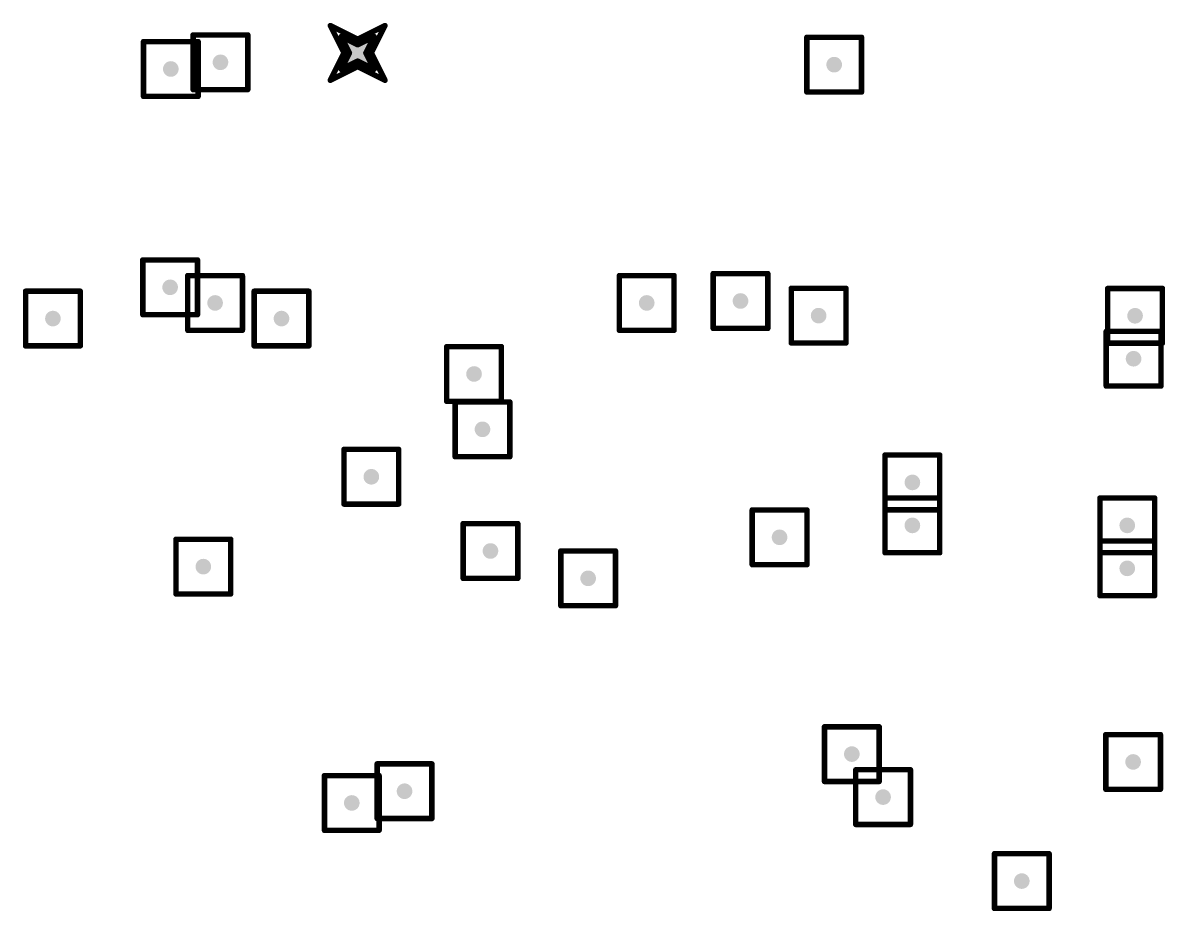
# Model space of a CAD drawing. Header units: inches. Extents: x 0 to 17, y 0 to 4.
# Drawn here: x 1.627 to 2.202, y 0.024 to 0.472 of the extents above; entities that cross this region are included whole.
import ezdxf

# ---------------------------------------------------------------- set-up
doc = ezdxf.new("R2010")
doc.units = ezdxf.units.IN
doc.header["$MEASUREMENT"] = 0
doc.layers.add('Drill Drawing', color=1, linetype='Continuous')
doc.layers.add('Via Holes', color=16, linetype='Continuous')

msp = doc.modelspace()

# ---------------------------------------------------------------- hatches: boundary and pattern name
at = {"layer": 'Via Holes'}
h = msp.add_hatch(color=7, dxfattribs=at)
edge = h.paths.add_edge_path()
edge.add_arc((1.79528, 0.45669), 0.00787, 0, 360)
h = msp.add_hatch(color=7, dxfattribs=at)
edge = h.paths.add_edge_path()
edge.add_arc((1.72615, 0.45197), 0.00394, 0, 360)
h = msp.add_hatch(color=7, dxfattribs=at)
edge = h.paths.add_edge_path()
edge.add_arc((2.0354, 0.45078), 0.00394, 0, 360)
h = msp.add_hatch(color=7, dxfattribs=at)
edge = h.paths.add_edge_path()
edge.add_arc((1.70114, 0.4486), 0.00394, 0, 360)
h = msp.add_hatch(color=7, dxfattribs=at)
edge = h.paths.add_edge_path()
edge.add_arc((1.70079, 0.33858), 0.00394, 0, 360)
h = msp.add_hatch(color=7, dxfattribs=at)
edge = h.paths.add_edge_path()
edge.add_arc((1.72345, 0.33071), 0.00394, 0, 360)
h = msp.add_hatch(color=7, dxfattribs=at)
edge = h.paths.add_edge_path()
edge.add_arc((1.94094, 0.33071), 0.00394, 0, 360)
h = msp.add_hatch(color=7, dxfattribs=at)
edge = h.paths.add_edge_path()
edge.add_arc((1.98819, 0.33169), 0.00394, 0, 360)
h = msp.add_hatch(color=7, dxfattribs=at)
edge = h.paths.add_edge_path()
edge.add_arc((2.02756, 0.3243), 0.00394, 0, 360)
h = msp.add_hatch(color=7, dxfattribs=at)
edge = h.paths.add_edge_path()
edge.add_arc((2.18701, 0.32423), 0.00394, 0, 360)
h = msp.add_hatch(color=7, dxfattribs=at)
edge = h.paths.add_edge_path()
edge.add_arc((1.64173, 0.32283), 0.00394, 0, 360)
h = msp.add_hatch(color=7, dxfattribs=at)
edge = h.paths.add_edge_path()
edge.add_arc((1.75691, 0.32283), 0.00394, 0, 360)
h = msp.add_hatch(color=7, dxfattribs=at)
edge = h.paths.add_edge_path()
edge.add_arc((2.18625, 0.30259), 0.00394, 0, 360)
h = msp.add_hatch(color=7, dxfattribs=at)
edge = h.paths.add_edge_path()
edge.add_arc((1.85393, 0.29491), 0.00394, 0, 360)
h = msp.add_hatch(color=7, dxfattribs=at)
edge = h.paths.add_edge_path()
edge.add_arc((1.85817, 0.26701), 0.00394, 0, 360)
h = msp.add_hatch(color=7, dxfattribs=at)
edge = h.paths.add_edge_path()
edge.add_arc((1.80217, 0.24311), 0.00394, 0, 360)
h = msp.add_hatch(color=7, dxfattribs=at)
edge = h.paths.add_edge_path()
edge.add_arc((2.0748, 0.24026), 0.00394, 0, 360)
h = msp.add_hatch(color=7, dxfattribs=at)
edge = h.paths.add_edge_path()
edge.add_arc((2.0748, 0.2186), 0.00394, 0, 360)
h = msp.add_hatch(color=7, dxfattribs=at)
edge = h.paths.add_edge_path()
edge.add_arc((2.18307, 0.2186), 0.00394, 0, 360)
h = msp.add_hatch(color=7, dxfattribs=at)
edge = h.paths.add_edge_path()
edge.add_arc((2.00787, 0.2126), 0.00394, 0, 360)
h = msp.add_hatch(color=7, dxfattribs=at)
edge = h.paths.add_edge_path()
edge.add_arc((1.8622, 0.20571), 0.00394, 0, 360)
h = msp.add_hatch(color=7, dxfattribs=at)
edge = h.paths.add_edge_path()
edge.add_arc((1.71752, 0.19783), 0.00394, 0, 360)
h = msp.add_hatch(color=7, dxfattribs=at)
edge = h.paths.add_edge_path()
edge.add_arc((1.91142, 0.19193), 0.00394, 0, 360)
h = msp.add_hatch(color=7, dxfattribs=at)
edge = h.paths.add_edge_path()
edge.add_arc((2.18307, 0.19695), 0.00394, 0, 360)
h = msp.add_hatch(color=7, dxfattribs=at)
edge = h.paths.add_edge_path()
edge.add_arc((2.04429, 0.10335), 0.00394, 0, 360)
h = msp.add_hatch(color=7, dxfattribs=at)
edge = h.paths.add_edge_path()
edge.add_arc((2.18602, 0.09941), 0.00394, 0, 360)
h = msp.add_hatch(color=7, dxfattribs=at)
edge = h.paths.add_edge_path()
edge.add_arc((1.8189, 0.08465), 0.00394, 0, 360)
h = msp.add_hatch(color=7, dxfattribs=at)
edge = h.paths.add_edge_path()
edge.add_arc((1.79232, 0.07874), 0.00394, 0, 360)
h = msp.add_hatch(color=7, dxfattribs=at)
edge = h.paths.add_edge_path()
edge.add_arc((2.06004, 0.08169), 0.00394, 0, 360)
h = msp.add_hatch(color=7, dxfattribs=at)
edge = h.paths.add_edge_path()
edge.add_arc((2.12992, 0.03937), 0.00394, 0, 360)

# ---------------------------------------------------------------- linework, layer by layer
at = {"layer": 'Drill Drawing'}
for points in [[(1.71237, 0.46575, 0.00276, 0.00276, 0), (1.73993, 0.46575, 0.00276, 0.00276, 0)], [(1.71237, 0.4382, 0.00276, 0.00276, 0), (1.71237, 0.46575, 0.00276, 0.00276, 0)], [(1.73993, 0.4382, 0.00276, 0.00276, 0), (1.73993, 0.46575, 0.00276, 0.00276, 0)], [(1.7815, 0.47047, 0.00276, 0.00276, 0), (1.79528, 0.46358, 0.00276, 0.00276, 0)], [(1.7815, 0.47047, 0.00276, 0.00276, 0), (1.78839, 0.45669, 0.00276, 0.00276, 0)], [(1.78701, 0.46496, 0.00276, 0.00276, 0), (1.79528, 0.46083, 0.00276, 0.00276, 0)], [(1.78701, 0.46496, 0.00276, 0.00276, 0), (1.79114, 0.45669, 0.00276, 0.00276, 0)], [(1.79528, 0.46358, 0.00276, 0.00276, 0), (1.80906, 0.47047, 0.00276, 0.00276, 0)], [(1.79528, 0.46083, 0.00276, 0.00276, 0), (1.80354, 0.46496, 0.00276, 0.00276, 0)], [(1.79941, 0.45669, 0.00276, 0.00276, 0), (1.80354, 0.46496, 0.00276, 0.00276, 0)], [(1.80217, 0.45669, 0.00276, 0.00276, 0), (1.80906, 0.47047, 0.00276, 0.00276, 0)], [(1.68736, 0.46238, 0.00276, 0.00276, 0), (1.71492, 0.46238, 0.00276, 0.00276, 0)], [(1.68736, 0.43482, 0.00276, 0.00276, 0), (1.68736, 0.46238, 0.00276, 0.00276, 0)], [(1.71492, 0.43482, 0.00276, 0.00276, 0), (1.71492, 0.46238, 0.00276, 0.00276, 0)], [(2.02162, 0.46456, 0.00276, 0.00276, 0), (2.04918, 0.46456, 0.00276, 0.00276, 0)], [(2.02162, 0.437, 0.00276, 0.00276, 0), (2.02162, 0.46456, 0.00276, 0.00276, 0)], [(2.04918, 0.437, 0.00276, 0.00276, 0), (2.04918, 0.46456, 0.00276, 0.00276, 0)], [(1.7815, 0.44291, 0.00276, 0.00276, 0), (1.78839, 0.45669, 0.00276, 0.00276, 0)], [(1.78701, 0.44843, 0.00276, 0.00276, 0), (1.79114, 0.45669, 0.00276, 0.00276, 0)], [(1.79941, 0.45669, 0.00276, 0.00276, 0), (1.80354, 0.44843, 0.00276, 0.00276, 0)], [(1.80217, 0.45669, 0.00276, 0.00276, 0), (1.80906, 0.44291, 0.00276, 0.00276, 0)], [(1.7815, 0.44291, 0.00276, 0.00276, 0), (1.79528, 0.4498, 0.00276, 0.00276, 0)], [(1.78701, 0.44843, 0.00276, 0.00276, 0), (1.79528, 0.45256, 0.00276, 0.00276, 0)], [(1.79528, 0.45256, 0.00276, 0.00276, 0), (1.80354, 0.44843, 0.00276, 0.00276, 0)], [(1.79528, 0.4498, 0.00276, 0.00276, 0), (1.80906, 0.44291, 0.00276, 0.00276, 0)], [(1.71237, 0.4382, 0.00276, 0.00276, 0), (1.73993, 0.4382, 0.00276, 0.00276, 0)], [(2.02162, 0.437, 0.00276, 0.00276, 0), (2.04918, 0.437, 0.00276, 0.00276, 0)], [(1.68736, 0.43482, 0.00276, 0.00276, 0), (1.71492, 0.43482, 0.00276, 0.00276, 0)], [(1.68701, 0.35236, 0.00276, 0.00276, 0), (1.71457, 0.35236, 0.00276, 0.00276, 0)], [(1.68701, 0.3248, 0.00276, 0.00276, 0), (1.68701, 0.35236, 0.00276, 0.00276, 0)], [(1.71457, 0.3248, 0.00276, 0.00276, 0), (1.71457, 0.35236, 0.00276, 0.00276, 0)], [(1.70967, 0.34449, 0.00276, 0.00276, 0), (1.73723, 0.34449, 0.00276, 0.00276, 0)], [(1.70967, 0.31693, 0.00276, 0.00276, 0), (1.70967, 0.34449, 0.00276, 0.00276, 0)], [(1.73723, 0.31693, 0.00276, 0.00276, 0), (1.73723, 0.34449, 0.00276, 0.00276, 0)], [(1.92717, 0.34449, 0.00276, 0.00276, 0), (1.95472, 0.34449, 0.00276, 0.00276, 0)], [(1.92717, 0.31693, 0.00276, 0.00276, 0), (1.92717, 0.34449, 0.00276, 0.00276, 0)], [(1.95472, 0.31693, 0.00276, 0.00276, 0), (1.95472, 0.34449, 0.00276, 0.00276, 0)], [(1.97441, 0.34547, 0.00276, 0.00276, 0), (2.00197, 0.34547, 0.00276, 0.00276, 0)], [(1.97441, 0.31791, 0.00276, 0.00276, 0), (1.97441, 0.34547, 0.00276, 0.00276, 0)], [(2.00197, 0.31791, 0.00276, 0.00276, 0), (2.00197, 0.34547, 0.00276, 0.00276, 0)], [(1.62795, 0.33661, 0.00276, 0.00276, 0), (1.65551, 0.33661, 0.00276, 0.00276, 0)], [(1.62795, 0.30906, 0.00276, 0.00276, 0), (1.62795, 0.33661, 0.00276, 0.00276, 0)], [(1.65551, 0.30906, 0.00276, 0.00276, 0), (1.65551, 0.33661, 0.00276, 0.00276, 0)], [(1.74313, 0.33661, 0.00276, 0.00276, 0), (1.77069, 0.33661, 0.00276, 0.00276, 0)], [(1.74313, 0.30906, 0.00276, 0.00276, 0), (1.74313, 0.33661, 0.00276, 0.00276, 0)], [(1.77069, 0.30906, 0.00276, 0.00276, 0), (1.77069, 0.33661, 0.00276, 0.00276, 0)], [(2.01378, 0.33808, 0.00276, 0.00276, 0), (2.04134, 0.33808, 0.00276, 0.00276, 0)], [(2.01378, 0.31052, 0.00276, 0.00276, 0), (2.01378, 0.33808, 0.00276, 0.00276, 0)], [(2.04134, 0.31052, 0.00276, 0.00276, 0), (2.04134, 0.33808, 0.00276, 0.00276, 0)], [(2.17323, 0.33801, 0.00276, 0.00276, 0), (2.20079, 0.33801, 0.00276, 0.00276, 0)], [(2.17323, 0.31045, 0.00276, 0.00276, 0), (2.17323, 0.33801, 0.00276, 0.00276, 0)], [(2.20079, 0.31045, 0.00276, 0.00276, 0), (2.20079, 0.33801, 0.00276, 0.00276, 0)], [(1.68701, 0.3248, 0.00276, 0.00276, 0), (1.71457, 0.3248, 0.00276, 0.00276, 0)], [(1.70967, 0.31693, 0.00276, 0.00276, 0), (1.73723, 0.31693, 0.00276, 0.00276, 0)], [(1.92717, 0.31693, 0.00276, 0.00276, 0), (1.95472, 0.31693, 0.00276, 0.00276, 0)], [(1.97441, 0.31791, 0.00276, 0.00276, 0), (2.00197, 0.31791, 0.00276, 0.00276, 0)], [(2.17247, 0.31637, 0.00276, 0.00276, 0), (2.20003, 0.31637, 0.00276, 0.00276, 0)], [(2.17247, 0.28881, 0.00276, 0.00276, 0), (2.17247, 0.31637, 0.00276, 0.00276, 0)], [(2.20003, 0.28881, 0.00276, 0.00276, 0), (2.20003, 0.31637, 0.00276, 0.00276, 0)], [(2.01378, 0.31052, 0.00276, 0.00276, 0), (2.04134, 0.31052, 0.00276, 0.00276, 0)], [(2.17323, 0.31045, 0.00276, 0.00276, 0), (2.20079, 0.31045, 0.00276, 0.00276, 0)], [(1.62795, 0.30906, 0.00276, 0.00276, 0), (1.65551, 0.30906, 0.00276, 0.00276, 0)], [(1.74313, 0.30906, 0.00276, 0.00276, 0), (1.77069, 0.30906, 0.00276, 0.00276, 0)], [(1.84015, 0.30869, 0.00276, 0.00276, 0), (1.86771, 0.30869, 0.00276, 0.00276, 0)], [(1.84015, 0.28113, 0.00276, 0.00276, 0), (1.84015, 0.30869, 0.00276, 0.00276, 0)], [(1.86771, 0.28113, 0.00276, 0.00276, 0), (1.86771, 0.30869, 0.00276, 0.00276, 0)], [(2.17247, 0.28881, 0.00276, 0.00276, 0), (2.20003, 0.28881, 0.00276, 0.00276, 0)], [(1.84015, 0.28113, 0.00276, 0.00276, 0), (1.86771, 0.28113, 0.00276, 0.00276, 0)], [(1.84439, 0.28079, 0.00276, 0.00276, 0), (1.87195, 0.28079, 0.00276, 0.00276, 0)], [(1.84439, 0.25323, 0.00276, 0.00276, 0), (1.84439, 0.28079, 0.00276, 0.00276, 0)], [(1.87195, 0.25323, 0.00276, 0.00276, 0), (1.87195, 0.28079, 0.00276, 0.00276, 0)], [(1.78839, 0.25689, 0.00276, 0.00276, 0), (1.81594, 0.25689, 0.00276, 0.00276, 0)], [(1.78839, 0.22933, 0.00276, 0.00276, 0), (1.78839, 0.25689, 0.00276, 0.00276, 0)], [(1.81594, 0.22933, 0.00276, 0.00276, 0), (1.81594, 0.25689, 0.00276, 0.00276, 0)], [(1.84439, 0.25323, 0.00276, 0.00276, 0), (1.87195, 0.25323, 0.00276, 0.00276, 0)], [(2.06102, 0.25404, 0.00276, 0.00276, 0), (2.08858, 0.25404, 0.00276, 0.00276, 0)], [(2.06102, 0.22648, 0.00276, 0.00276, 0), (2.06102, 0.25404, 0.00276, 0.00276, 0)], [(2.08858, 0.22648, 0.00276, 0.00276, 0), (2.08858, 0.25404, 0.00276, 0.00276, 0)], [(1.78839, 0.22933, 0.00276, 0.00276, 0), (1.81594, 0.22933, 0.00276, 0.00276, 0)], [(2.06102, 0.23238, 0.00276, 0.00276, 0), (2.08858, 0.23238, 0.00276, 0.00276, 0)], [(2.06102, 0.20482, 0.00276, 0.00276, 0), (2.06102, 0.23238, 0.00276, 0.00276, 0)], [(2.08858, 0.20482, 0.00276, 0.00276, 0), (2.08858, 0.23238, 0.00276, 0.00276, 0)], [(2.16929, 0.23238, 0.00276, 0.00276, 0), (2.19685, 0.23238, 0.00276, 0.00276, 0)], [(2.16929, 0.20482, 0.00276, 0.00276, 0), (2.16929, 0.23238, 0.00276, 0.00276, 0)], [(2.19685, 0.20482, 0.00276, 0.00276, 0), (2.19685, 0.23238, 0.00276, 0.00276, 0)], [(1.99409, 0.22638, 0.00276, 0.00276, 0), (2.02165, 0.22638, 0.00276, 0.00276, 0)], [(1.99409, 0.19882, 0.00276, 0.00276, 0), (1.99409, 0.22638, 0.00276, 0.00276, 0)], [(2.02165, 0.19882, 0.00276, 0.00276, 0), (2.02165, 0.22638, 0.00276, 0.00276, 0)], [(2.06102, 0.22648, 0.00276, 0.00276, 0), (2.08858, 0.22648, 0.00276, 0.00276, 0)], [(1.84843, 0.21949, 0.00276, 0.00276, 0), (1.87598, 0.21949, 0.00276, 0.00276, 0)], [(1.84843, 0.19193, 0.00276, 0.00276, 0), (1.84843, 0.21949, 0.00276, 0.00276, 0)], [(1.87598, 0.19193, 0.00276, 0.00276, 0), (1.87598, 0.21949, 0.00276, 0.00276, 0)], [(1.70374, 0.21161, 0.00276, 0.00276, 0), (1.7313, 0.21161, 0.00276, 0.00276, 0)], [(1.70374, 0.18406, 0.00276, 0.00276, 0), (1.70374, 0.21161, 0.00276, 0.00276, 0)], [(1.7313, 0.18406, 0.00276, 0.00276, 0), (1.7313, 0.21161, 0.00276, 0.00276, 0)], [(2.16929, 0.21073, 0.00276, 0.00276, 0), (2.19685, 0.21073, 0.00276, 0.00276, 0)], [(2.16929, 0.18317, 0.00276, 0.00276, 0), (2.16929, 0.21073, 0.00276, 0.00276, 0)], [(2.19685, 0.18317, 0.00276, 0.00276, 0), (2.19685, 0.21073, 0.00276, 0.00276, 0)], [(1.89764, 0.20571, 0.00276, 0.00276, 0), (1.9252, 0.20571, 0.00276, 0.00276, 0)], [(1.89764, 0.17815, 0.00276, 0.00276, 0), (1.89764, 0.20571, 0.00276, 0.00276, 0)], [(1.9252, 0.17815, 0.00276, 0.00276, 0), (1.9252, 0.20571, 0.00276, 0.00276, 0)], [(2.06102, 0.20482, 0.00276, 0.00276, 0), (2.08858, 0.20482, 0.00276, 0.00276, 0)], [(2.16929, 0.20482, 0.00276, 0.00276, 0), (2.19685, 0.20482, 0.00276, 0.00276, 0)], [(1.99409, 0.19882, 0.00276, 0.00276, 0), (2.02165, 0.19882, 0.00276, 0.00276, 0)], [(1.84843, 0.19193, 0.00276, 0.00276, 0), (1.87598, 0.19193, 0.00276, 0.00276, 0)], [(1.70374, 0.18406, 0.00276, 0.00276, 0), (1.7313, 0.18406, 0.00276, 0.00276, 0)], [(2.16929, 0.18317, 0.00276, 0.00276, 0), (2.19685, 0.18317, 0.00276, 0.00276, 0)], [(1.89764, 0.17815, 0.00276, 0.00276, 0), (1.9252, 0.17815, 0.00276, 0.00276, 0)], [(2.03051, 0.11713, 0.00276, 0.00276, 0), (2.05807, 0.11713, 0.00276, 0.00276, 0)], [(2.03051, 0.08957, 0.00276, 0.00276, 0), (2.03051, 0.11713, 0.00276, 0.00276, 0)], [(2.05807, 0.08957, 0.00276, 0.00276, 0), (2.05807, 0.11713, 0.00276, 0.00276, 0)], [(2.17224, 0.11319, 0.00276, 0.00276, 0), (2.1998, 0.11319, 0.00276, 0.00276, 0)], [(2.17224, 0.08563, 0.00276, 0.00276, 0), (2.17224, 0.11319, 0.00276, 0.00276, 0)], [(2.1998, 0.08563, 0.00276, 0.00276, 0), (2.1998, 0.11319, 0.00276, 0.00276, 0)], [(1.80512, 0.09843, 0.00276, 0.00276, 0), (1.83268, 0.09843, 0.00276, 0.00276, 0)], [(1.80512, 0.07087, 0.00276, 0.00276, 0), (1.80512, 0.09843, 0.00276, 0.00276, 0)], [(1.83268, 0.07087, 0.00276, 0.00276, 0), (1.83268, 0.09843, 0.00276, 0.00276, 0)], [(1.77854, 0.09252, 0.00276, 0.00276, 0), (1.8061, 0.09252, 0.00276, 0.00276, 0)], [(1.77854, 0.06496, 0.00276, 0.00276, 0), (1.77854, 0.09252, 0.00276, 0.00276, 0)], [(1.8061, 0.06496, 0.00276, 0.00276, 0), (1.8061, 0.09252, 0.00276, 0.00276, 0)], [(2.04626, 0.09547, 0.00276, 0.00276, 0), (2.07382, 0.09547, 0.00276, 0.00276, 0)], [(2.04626, 0.06791, 0.00276, 0.00276, 0), (2.04626, 0.09547, 0.00276, 0.00276, 0)], [(2.07382, 0.06791, 0.00276, 0.00276, 0), (2.07382, 0.09547, 0.00276, 0.00276, 0)], [(2.03051, 0.08957, 0.00276, 0.00276, 0), (2.05807, 0.08957, 0.00276, 0.00276, 0)], [(2.17224, 0.08563, 0.00276, 0.00276, 0), (2.1998, 0.08563, 0.00276, 0.00276, 0)], [(1.80512, 0.07087, 0.00276, 0.00276, 0), (1.83268, 0.07087, 0.00276, 0.00276, 0)], [(2.04626, 0.06791, 0.00276, 0.00276, 0), (2.07382, 0.06791, 0.00276, 0.00276, 0)], [(1.77854, 0.06496, 0.00276, 0.00276, 0), (1.8061, 0.06496, 0.00276, 0.00276, 0)], [(2.11614, 0.05315, 0.00276, 0.00276, 0), (2.1437, 0.05315, 0.00276, 0.00276, 0)], [(2.11614, 0.02559, 0.00276, 0.00276, 0), (2.11614, 0.05315, 0.00276, 0.00276, 0)], [(2.1437, 0.02559, 0.00276, 0.00276, 0), (2.1437, 0.05315, 0.00276, 0.00276, 0)], [(2.11614, 0.02559, 0.00276, 0.00276, 0), (2.1437, 0.02559, 0.00276, 0.00276, 0)]]:
    msp.add_lwpolyline(points, format="xyseb", dxfattribs=at)
for points in [[(1.71168, 0.46575, 0.00138, 0.00138, 1), (1.71306, 0.46575, 0.00138, 0.00138, 1)], [(1.71168, 0.46575, 0.00138, 0.00138, 1), (1.71306, 0.46575, 0.00138, 0.00138, 1)], [(1.73924, 0.46575, 0.00138, 0.00138, 1), (1.74062, 0.46575, 0.00138, 0.00138, 1)], [(1.73924, 0.46575, 0.00138, 0.00138, 1), (1.74062, 0.46575, 0.00138, 0.00138, 1)], [(1.78081, 0.47047, 0.00138, 0.00138, 1), (1.78219, 0.47047, 0.00138, 0.00138, 1)], [(1.78081, 0.47047, 0.00138, 0.00138, 1), (1.78219, 0.47047, 0.00138, 0.00138, 1)], [(1.78632, 0.46496, 0.00138, 0.00138, 1), (1.7877, 0.46496, 0.00138, 0.00138, 1)], [(1.78632, 0.46496, 0.00138, 0.00138, 1), (1.7877, 0.46496, 0.00138, 0.00138, 1)], [(1.80285, 0.46496, 0.00138, 0.00138, 1), (1.80423, 0.46496, 0.00138, 0.00138, 1)], [(1.80285, 0.46496, 0.00138, 0.00138, 1), (1.80423, 0.46496, 0.00138, 0.00138, 1)], [(1.80837, 0.47047, 0.00138, 0.00138, 1), (1.80974, 0.47047, 0.00138, 0.00138, 1)], [(1.80837, 0.47047, 0.00138, 0.00138, 1), (1.80974, 0.47047, 0.00138, 0.00138, 1)], [(1.68667, 0.46238, 0.00138, 0.00138, 1), (1.68805, 0.46238, 0.00138, 0.00138, 1)], [(1.68667, 0.46238, 0.00138, 0.00138, 1), (1.68805, 0.46238, 0.00138, 0.00138, 1)], [(1.71423, 0.46238, 0.00138, 0.00138, 1), (1.71561, 0.46238, 0.00138, 0.00138, 1)], [(1.71423, 0.46238, 0.00138, 0.00138, 1), (1.71561, 0.46238, 0.00138, 0.00138, 1)], [(1.79459, 0.46358, 0.00138, 0.00138, 1), (1.79596, 0.46358, 0.00138, 0.00138, 1)], [(1.79459, 0.46358, 0.00138, 0.00138, 1), (1.79596, 0.46358, 0.00138, 0.00138, 1)], [(1.79459, 0.46083, 0.00138, 0.00138, 1), (1.79596, 0.46083, 0.00138, 0.00138, 1)], [(1.79459, 0.46083, 0.00138, 0.00138, 1), (1.79596, 0.46083, 0.00138, 0.00138, 1)], [(2.02093, 0.46456, 0.00138, 0.00138, 1), (2.02231, 0.46456, 0.00138, 0.00138, 1)], [(2.02093, 0.46456, 0.00138, 0.00138, 1), (2.02231, 0.46456, 0.00138, 0.00138, 1)], [(2.04849, 0.46456, 0.00138, 0.00138, 1), (2.04987, 0.46456, 0.00138, 0.00138, 1)], [(2.04849, 0.46456, 0.00138, 0.00138, 1), (2.04987, 0.46456, 0.00138, 0.00138, 1)], [(1.7877, 0.45669, 0.00138, 0.00138, 1), (1.78907, 0.45669, 0.00138, 0.00138, 1)], [(1.7877, 0.45669, 0.00138, 0.00138, 1), (1.78907, 0.45669, 0.00138, 0.00138, 1)], [(1.79045, 0.45669, 0.00138, 0.00138, 1), (1.79183, 0.45669, 0.00138, 0.00138, 1)], [(1.79045, 0.45669, 0.00138, 0.00138, 1), (1.79183, 0.45669, 0.00138, 0.00138, 1)], [(1.79872, 0.45669, 0.00138, 0.00138, 1), (1.8001, 0.45669, 0.00138, 0.00138, 1)], [(1.79872, 0.45669, 0.00138, 0.00138, 1), (1.8001, 0.45669, 0.00138, 0.00138, 1)], [(1.80148, 0.45669, 0.00138, 0.00138, 1), (1.80285, 0.45669, 0.00138, 0.00138, 1)], [(1.80148, 0.45669, 0.00138, 0.00138, 1), (1.80285, 0.45669, 0.00138, 0.00138, 1)], [(1.78632, 0.44843, 0.00138, 0.00138, 1), (1.7877, 0.44843, 0.00138, 0.00138, 1)], [(1.78632, 0.44843, 0.00138, 0.00138, 1), (1.7877, 0.44843, 0.00138, 0.00138, 1)], [(1.79459, 0.45256, 0.00138, 0.00138, 1), (1.79596, 0.45256, 0.00138, 0.00138, 1)], [(1.79459, 0.45256, 0.00138, 0.00138, 1), (1.79596, 0.45256, 0.00138, 0.00138, 1)], [(1.79459, 0.4498, 0.00138, 0.00138, 1), (1.79596, 0.4498, 0.00138, 0.00138, 1)], [(1.79459, 0.4498, 0.00138, 0.00138, 1), (1.79596, 0.4498, 0.00138, 0.00138, 1)], [(1.80285, 0.44843, 0.00138, 0.00138, 1), (1.80423, 0.44843, 0.00138, 0.00138, 1)], [(1.80285, 0.44843, 0.00138, 0.00138, 1), (1.80423, 0.44843, 0.00138, 0.00138, 1)], [(1.78081, 0.44291, 0.00138, 0.00138, 1), (1.78219, 0.44291, 0.00138, 0.00138, 1)], [(1.78081, 0.44291, 0.00138, 0.00138, 1), (1.78219, 0.44291, 0.00138, 0.00138, 1)], [(1.80837, 0.44291, 0.00138, 0.00138, 1), (1.80974, 0.44291, 0.00138, 0.00138, 1)], [(1.80837, 0.44291, 0.00138, 0.00138, 1), (1.80974, 0.44291, 0.00138, 0.00138, 1)], [(1.71168, 0.4382, 0.00138, 0.00138, 1), (1.71306, 0.4382, 0.00138, 0.00138, 1)], [(1.71168, 0.4382, 0.00138, 0.00138, 1), (1.71306, 0.4382, 0.00138, 0.00138, 1)], [(1.73924, 0.4382, 0.00138, 0.00138, 1), (1.74062, 0.4382, 0.00138, 0.00138, 1)], [(1.73924, 0.4382, 0.00138, 0.00138, 1), (1.74062, 0.4382, 0.00138, 0.00138, 1)], [(2.02093, 0.437, 0.00138, 0.00138, 1), (2.02231, 0.437, 0.00138, 0.00138, 1)], [(2.02093, 0.437, 0.00138, 0.00138, 1), (2.02231, 0.437, 0.00138, 0.00138, 1)], [(2.04849, 0.437, 0.00138, 0.00138, 1), (2.04987, 0.437, 0.00138, 0.00138, 1)], [(2.04849, 0.437, 0.00138, 0.00138, 1), (2.04987, 0.437, 0.00138, 0.00138, 1)], [(1.68667, 0.43482, 0.00138, 0.00138, 1), (1.68805, 0.43482, 0.00138, 0.00138, 1)], [(1.68667, 0.43482, 0.00138, 0.00138, 1), (1.68805, 0.43482, 0.00138, 0.00138, 1)], [(1.71423, 0.43482, 0.00138, 0.00138, 1), (1.71561, 0.43482, 0.00138, 0.00138, 1)], [(1.71423, 0.43482, 0.00138, 0.00138, 1), (1.71561, 0.43482, 0.00138, 0.00138, 1)], [(1.68632, 0.35236, 0.00138, 0.00138, 1), (1.6877, 0.35236, 0.00138, 0.00138, 1)], [(1.68632, 0.35236, 0.00138, 0.00138, 1), (1.6877, 0.35236, 0.00138, 0.00138, 1)], [(1.71388, 0.35236, 0.00138, 0.00138, 1), (1.71526, 0.35236, 0.00138, 0.00138, 1)], [(1.71388, 0.35236, 0.00138, 0.00138, 1), (1.71526, 0.35236, 0.00138, 0.00138, 1)], [(1.70898, 0.34449, 0.00138, 0.00138, 1), (1.71036, 0.34449, 0.00138, 0.00138, 1)], [(1.70898, 0.34449, 0.00138, 0.00138, 1), (1.71036, 0.34449, 0.00138, 0.00138, 1)], [(1.73654, 0.34449, 0.00138, 0.00138, 1), (1.73791, 0.34449, 0.00138, 0.00138, 1)], [(1.73654, 0.34449, 0.00138, 0.00138, 1), (1.73791, 0.34449, 0.00138, 0.00138, 1)], [(1.92648, 0.34449, 0.00138, 0.00138, 1), (1.92785, 0.34449, 0.00138, 0.00138, 1)], [(1.92648, 0.34449, 0.00138, 0.00138, 1), (1.92785, 0.34449, 0.00138, 0.00138, 1)], [(1.95404, 0.34449, 0.00138, 0.00138, 1), (1.95541, 0.34449, 0.00138, 0.00138, 1)], [(1.95404, 0.34449, 0.00138, 0.00138, 1), (1.95541, 0.34449, 0.00138, 0.00138, 1)], [(1.97372, 0.34547, 0.00138, 0.00138, 1), (1.9751, 0.34547, 0.00138, 0.00138, 1)], [(1.97372, 0.34547, 0.00138, 0.00138, 1), (1.9751, 0.34547, 0.00138, 0.00138, 1)], [(2.00128, 0.34547, 0.00138, 0.00138, 1), (2.00266, 0.34547, 0.00138, 0.00138, 1)], [(2.00128, 0.34547, 0.00138, 0.00138, 1), (2.00266, 0.34547, 0.00138, 0.00138, 1)], [(1.62726, 0.33661, 0.00138, 0.00138, 1), (1.62864, 0.33661, 0.00138, 0.00138, 1)], [(1.62726, 0.33661, 0.00138, 0.00138, 1), (1.62864, 0.33661, 0.00138, 0.00138, 1)], [(1.65482, 0.33661, 0.00138, 0.00138, 1), (1.6562, 0.33661, 0.00138, 0.00138, 1)], [(1.65482, 0.33661, 0.00138, 0.00138, 1), (1.6562, 0.33661, 0.00138, 0.00138, 1)], [(1.74244, 0.33661, 0.00138, 0.00138, 1), (1.74382, 0.33661, 0.00138, 0.00138, 1)], [(1.74244, 0.33661, 0.00138, 0.00138, 1), (1.74382, 0.33661, 0.00138, 0.00138, 1)], [(1.77, 0.33661, 0.00138, 0.00138, 1), (1.77138, 0.33661, 0.00138, 0.00138, 1)], [(1.77, 0.33661, 0.00138, 0.00138, 1), (1.77138, 0.33661, 0.00138, 0.00138, 1)], [(2.01309, 0.33808, 0.00138, 0.00138, 1), (2.01447, 0.33808, 0.00138, 0.00138, 1)], [(2.01309, 0.33808, 0.00138, 0.00138, 1), (2.01447, 0.33808, 0.00138, 0.00138, 1)], [(2.04065, 0.33808, 0.00138, 0.00138, 1), (2.04203, 0.33808, 0.00138, 0.00138, 1)], [(2.04065, 0.33808, 0.00138, 0.00138, 1), (2.04203, 0.33808, 0.00138, 0.00138, 1)], [(2.17254, 0.33801, 0.00138, 0.00138, 1), (2.17392, 0.33801, 0.00138, 0.00138, 1)], [(2.17254, 0.33801, 0.00138, 0.00138, 1), (2.17392, 0.33801, 0.00138, 0.00138, 1)], [(2.2001, 0.33801, 0.00138, 0.00138, 1), (2.20148, 0.33801, 0.00138, 0.00138, 1)], [(2.2001, 0.33801, 0.00138, 0.00138, 1), (2.20148, 0.33801, 0.00138, 0.00138, 1)], [(1.68632, 0.3248, 0.00138, 0.00138, 1), (1.6877, 0.3248, 0.00138, 0.00138, 1)], [(1.68632, 0.3248, 0.00138, 0.00138, 1), (1.6877, 0.3248, 0.00138, 0.00138, 1)], [(1.71388, 0.3248, 0.00138, 0.00138, 1), (1.71526, 0.3248, 0.00138, 0.00138, 1)], [(1.71388, 0.3248, 0.00138, 0.00138, 1), (1.71526, 0.3248, 0.00138, 0.00138, 1)], [(1.70898, 0.31693, 0.00138, 0.00138, 1), (1.71036, 0.31693, 0.00138, 0.00138, 1)], [(1.70898, 0.31693, 0.00138, 0.00138, 1), (1.71036, 0.31693, 0.00138, 0.00138, 1)], [(1.73654, 0.31693, 0.00138, 0.00138, 1), (1.73791, 0.31693, 0.00138, 0.00138, 1)], [(1.73654, 0.31693, 0.00138, 0.00138, 1), (1.73791, 0.31693, 0.00138, 0.00138, 1)], [(1.92648, 0.31693, 0.00138, 0.00138, 1), (1.92785, 0.31693, 0.00138, 0.00138, 1)], [(1.92648, 0.31693, 0.00138, 0.00138, 1), (1.92785, 0.31693, 0.00138, 0.00138, 1)], [(1.95404, 0.31693, 0.00138, 0.00138, 1), (1.95541, 0.31693, 0.00138, 0.00138, 1)], [(1.95404, 0.31693, 0.00138, 0.00138, 1), (1.95541, 0.31693, 0.00138, 0.00138, 1)], [(1.97372, 0.31791, 0.00138, 0.00138, 1), (1.9751, 0.31791, 0.00138, 0.00138, 1)], [(1.97372, 0.31791, 0.00138, 0.00138, 1), (1.9751, 0.31791, 0.00138, 0.00138, 1)], [(2.00128, 0.31791, 0.00138, 0.00138, 1), (2.00266, 0.31791, 0.00138, 0.00138, 1)], [(2.00128, 0.31791, 0.00138, 0.00138, 1), (2.00266, 0.31791, 0.00138, 0.00138, 1)], [(2.17178, 0.31637, 0.00138, 0.00138, 1), (2.17316, 0.31637, 0.00138, 0.00138, 1)], [(2.17178, 0.31637, 0.00138, 0.00138, 1), (2.17316, 0.31637, 0.00138, 0.00138, 1)], [(2.19934, 0.31637, 0.00138, 0.00138, 1), (2.20072, 0.31637, 0.00138, 0.00138, 1)], [(2.19934, 0.31637, 0.00138, 0.00138, 1), (2.20072, 0.31637, 0.00138, 0.00138, 1)], [(2.01309, 0.31052, 0.00138, 0.00138, 1), (2.01447, 0.31052, 0.00138, 0.00138, 1)], [(2.01309, 0.31052, 0.00138, 0.00138, 1), (2.01447, 0.31052, 0.00138, 0.00138, 1)], [(2.04065, 0.31052, 0.00138, 0.00138, 1), (2.04203, 0.31052, 0.00138, 0.00138, 1)], [(2.04065, 0.31052, 0.00138, 0.00138, 1), (2.04203, 0.31052, 0.00138, 0.00138, 1)], [(2.17254, 0.31045, 0.00138, 0.00138, 1), (2.17392, 0.31045, 0.00138, 0.00138, 1)], [(2.17254, 0.31045, 0.00138, 0.00138, 1), (2.17392, 0.31045, 0.00138, 0.00138, 1)], [(2.2001, 0.31045, 0.00138, 0.00138, 1), (2.20148, 0.31045, 0.00138, 0.00138, 1)], [(2.2001, 0.31045, 0.00138, 0.00138, 1), (2.20148, 0.31045, 0.00138, 0.00138, 1)], [(1.62726, 0.30906, 0.00138, 0.00138, 1), (1.62864, 0.30906, 0.00138, 0.00138, 1)], [(1.62726, 0.30906, 0.00138, 0.00138, 1), (1.62864, 0.30906, 0.00138, 0.00138, 1)], [(1.65482, 0.30906, 0.00138, 0.00138, 1), (1.6562, 0.30906, 0.00138, 0.00138, 1)], [(1.65482, 0.30906, 0.00138, 0.00138, 1), (1.6562, 0.30906, 0.00138, 0.00138, 1)], [(1.74244, 0.30906, 0.00138, 0.00138, 1), (1.74382, 0.30906, 0.00138, 0.00138, 1)], [(1.74244, 0.30906, 0.00138, 0.00138, 1), (1.74382, 0.30906, 0.00138, 0.00138, 1)], [(1.77, 0.30906, 0.00138, 0.00138, 1), (1.77138, 0.30906, 0.00138, 0.00138, 1)], [(1.77, 0.30906, 0.00138, 0.00138, 1), (1.77138, 0.30906, 0.00138, 0.00138, 1)], [(1.83946, 0.30869, 0.00138, 0.00138, 1), (1.84084, 0.30869, 0.00138, 0.00138, 1)], [(1.83946, 0.30869, 0.00138, 0.00138, 1), (1.84084, 0.30869, 0.00138, 0.00138, 1)], [(1.86702, 0.30869, 0.00138, 0.00138, 1), (1.8684, 0.30869, 0.00138, 0.00138, 1)], [(1.86702, 0.30869, 0.00138, 0.00138, 1), (1.8684, 0.30869, 0.00138, 0.00138, 1)], [(2.17178, 0.28881, 0.00138, 0.00138, 1), (2.17316, 0.28881, 0.00138, 0.00138, 1)], [(2.17178, 0.28881, 0.00138, 0.00138, 1), (2.17316, 0.28881, 0.00138, 0.00138, 1)], [(2.19934, 0.28881, 0.00138, 0.00138, 1), (2.20072, 0.28881, 0.00138, 0.00138, 1)], [(2.19934, 0.28881, 0.00138, 0.00138, 1), (2.20072, 0.28881, 0.00138, 0.00138, 1)], [(1.83946, 0.28113, 0.00138, 0.00138, 1), (1.84084, 0.28113, 0.00138, 0.00138, 1)], [(1.83946, 0.28113, 0.00138, 0.00138, 1), (1.84084, 0.28113, 0.00138, 0.00138, 1)], [(1.8437, 0.28079, 0.00138, 0.00138, 1), (1.84508, 0.28079, 0.00138, 0.00138, 1)], [(1.8437, 0.28079, 0.00138, 0.00138, 1), (1.84508, 0.28079, 0.00138, 0.00138, 1)], [(1.86702, 0.28113, 0.00138, 0.00138, 1), (1.8684, 0.28113, 0.00138, 0.00138, 1)], [(1.86702, 0.28113, 0.00138, 0.00138, 1), (1.8684, 0.28113, 0.00138, 0.00138, 1)], [(1.87126, 0.28079, 0.00138, 0.00138, 1), (1.87264, 0.28079, 0.00138, 0.00138, 1)], [(1.87126, 0.28079, 0.00138, 0.00138, 1), (1.87264, 0.28079, 0.00138, 0.00138, 1)], [(1.7877, 0.25689, 0.00138, 0.00138, 1), (1.78907, 0.25689, 0.00138, 0.00138, 1)], [(1.7877, 0.25689, 0.00138, 0.00138, 1), (1.78907, 0.25689, 0.00138, 0.00138, 1)], [(1.81526, 0.25689, 0.00138, 0.00138, 1), (1.81663, 0.25689, 0.00138, 0.00138, 1)], [(1.81526, 0.25689, 0.00138, 0.00138, 1), (1.81663, 0.25689, 0.00138, 0.00138, 1)], [(1.8437, 0.25323, 0.00138, 0.00138, 1), (1.84508, 0.25323, 0.00138, 0.00138, 1)], [(1.8437, 0.25323, 0.00138, 0.00138, 1), (1.84508, 0.25323, 0.00138, 0.00138, 1)], [(1.87126, 0.25323, 0.00138, 0.00138, 1), (1.87264, 0.25323, 0.00138, 0.00138, 1)], [(1.87126, 0.25323, 0.00138, 0.00138, 1), (1.87264, 0.25323, 0.00138, 0.00138, 1)], [(2.06034, 0.25404, 0.00138, 0.00138, 1), (2.06171, 0.25404, 0.00138, 0.00138, 1)], [(2.06034, 0.25404, 0.00138, 0.00138, 1), (2.06171, 0.25404, 0.00138, 0.00138, 1)], [(2.08789, 0.25404, 0.00138, 0.00138, 1), (2.08927, 0.25404, 0.00138, 0.00138, 1)], [(2.08789, 0.25404, 0.00138, 0.00138, 1), (2.08927, 0.25404, 0.00138, 0.00138, 1)], [(1.7877, 0.22933, 0.00138, 0.00138, 1), (1.78907, 0.22933, 0.00138, 0.00138, 1)], [(1.7877, 0.22933, 0.00138, 0.00138, 1), (1.78907, 0.22933, 0.00138, 0.00138, 1)], [(1.81526, 0.22933, 0.00138, 0.00138, 1), (1.81663, 0.22933, 0.00138, 0.00138, 1)], [(1.81526, 0.22933, 0.00138, 0.00138, 1), (1.81663, 0.22933, 0.00138, 0.00138, 1)], [(2.06034, 0.23238, 0.00138, 0.00138, 1), (2.06171, 0.23238, 0.00138, 0.00138, 1)], [(2.06034, 0.23238, 0.00138, 0.00138, 1), (2.06171, 0.23238, 0.00138, 0.00138, 1)], [(2.08789, 0.23238, 0.00138, 0.00138, 1), (2.08927, 0.23238, 0.00138, 0.00138, 1)], [(2.08789, 0.23238, 0.00138, 0.00138, 1), (2.08927, 0.23238, 0.00138, 0.00138, 1)], [(2.1686, 0.23238, 0.00138, 0.00138, 1), (2.16998, 0.23238, 0.00138, 0.00138, 1)], [(2.1686, 0.23238, 0.00138, 0.00138, 1), (2.16998, 0.23238, 0.00138, 0.00138, 1)], [(2.19616, 0.23238, 0.00138, 0.00138, 1), (2.19754, 0.23238, 0.00138, 0.00138, 1)], [(2.19616, 0.23238, 0.00138, 0.00138, 1), (2.19754, 0.23238, 0.00138, 0.00138, 1)], [(1.9934, 0.22638, 0.00138, 0.00138, 1), (1.99478, 0.22638, 0.00138, 0.00138, 1)], [(1.9934, 0.22638, 0.00138, 0.00138, 1), (1.99478, 0.22638, 0.00138, 0.00138, 1)], [(2.02096, 0.22638, 0.00138, 0.00138, 1), (2.02234, 0.22638, 0.00138, 0.00138, 1)], [(2.02096, 0.22638, 0.00138, 0.00138, 1), (2.02234, 0.22638, 0.00138, 0.00138, 1)], [(2.06034, 0.22648, 0.00138, 0.00138, 1), (2.06171, 0.22648, 0.00138, 0.00138, 1)], [(2.06034, 0.22648, 0.00138, 0.00138, 1), (2.06171, 0.22648, 0.00138, 0.00138, 1)], [(2.08789, 0.22648, 0.00138, 0.00138, 1), (2.08927, 0.22648, 0.00138, 0.00138, 1)], [(2.08789, 0.22648, 0.00138, 0.00138, 1), (2.08927, 0.22648, 0.00138, 0.00138, 1)], [(1.84774, 0.21949, 0.00138, 0.00138, 1), (1.84911, 0.21949, 0.00138, 0.00138, 1)], [(1.84774, 0.21949, 0.00138, 0.00138, 1), (1.84911, 0.21949, 0.00138, 0.00138, 1)], [(1.8753, 0.21949, 0.00138, 0.00138, 1), (1.87667, 0.21949, 0.00138, 0.00138, 1)], [(1.8753, 0.21949, 0.00138, 0.00138, 1), (1.87667, 0.21949, 0.00138, 0.00138, 1)], [(1.70305, 0.21161, 0.00138, 0.00138, 1), (1.70443, 0.21161, 0.00138, 0.00138, 1)], [(1.70305, 0.21161, 0.00138, 0.00138, 1), (1.70443, 0.21161, 0.00138, 0.00138, 1)], [(1.73061, 0.21161, 0.00138, 0.00138, 1), (1.73199, 0.21161, 0.00138, 0.00138, 1)], [(1.73061, 0.21161, 0.00138, 0.00138, 1), (1.73199, 0.21161, 0.00138, 0.00138, 1)], [(2.1686, 0.21073, 0.00138, 0.00138, 1), (2.16998, 0.21073, 0.00138, 0.00138, 1)], [(2.1686, 0.21073, 0.00138, 0.00138, 1), (2.16998, 0.21073, 0.00138, 0.00138, 1)], [(2.19616, 0.21073, 0.00138, 0.00138, 1), (2.19754, 0.21073, 0.00138, 0.00138, 1)], [(2.19616, 0.21073, 0.00138, 0.00138, 1), (2.19754, 0.21073, 0.00138, 0.00138, 1)], [(1.89695, 0.20571, 0.00138, 0.00138, 1), (1.89833, 0.20571, 0.00138, 0.00138, 1)], [(1.89695, 0.20571, 0.00138, 0.00138, 1), (1.89833, 0.20571, 0.00138, 0.00138, 1)], [(1.92451, 0.20571, 0.00138, 0.00138, 1), (1.92589, 0.20571, 0.00138, 0.00138, 1)], [(1.92451, 0.20571, 0.00138, 0.00138, 1), (1.92589, 0.20571, 0.00138, 0.00138, 1)], [(2.06034, 0.20482, 0.00138, 0.00138, 1), (2.06171, 0.20482, 0.00138, 0.00138, 1)], [(2.06034, 0.20482, 0.00138, 0.00138, 1), (2.06171, 0.20482, 0.00138, 0.00138, 1)], [(2.08789, 0.20482, 0.00138, 0.00138, 1), (2.08927, 0.20482, 0.00138, 0.00138, 1)], [(2.08789, 0.20482, 0.00138, 0.00138, 1), (2.08927, 0.20482, 0.00138, 0.00138, 1)], [(2.1686, 0.20482, 0.00138, 0.00138, 1), (2.16998, 0.20482, 0.00138, 0.00138, 1)], [(2.1686, 0.20482, 0.00138, 0.00138, 1), (2.16998, 0.20482, 0.00138, 0.00138, 1)], [(2.19616, 0.20482, 0.00138, 0.00138, 1), (2.19754, 0.20482, 0.00138, 0.00138, 1)], [(2.19616, 0.20482, 0.00138, 0.00138, 1), (2.19754, 0.20482, 0.00138, 0.00138, 1)], [(1.9934, 0.19882, 0.00138, 0.00138, 1), (1.99478, 0.19882, 0.00138, 0.00138, 1)], [(1.9934, 0.19882, 0.00138, 0.00138, 1), (1.99478, 0.19882, 0.00138, 0.00138, 1)], [(2.02096, 0.19882, 0.00138, 0.00138, 1), (2.02234, 0.19882, 0.00138, 0.00138, 1)], [(2.02096, 0.19882, 0.00138, 0.00138, 1), (2.02234, 0.19882, 0.00138, 0.00138, 1)], [(1.84774, 0.19193, 0.00138, 0.00138, 1), (1.84911, 0.19193, 0.00138, 0.00138, 1)], [(1.84774, 0.19193, 0.00138, 0.00138, 1), (1.84911, 0.19193, 0.00138, 0.00138, 1)], [(1.8753, 0.19193, 0.00138, 0.00138, 1), (1.87667, 0.19193, 0.00138, 0.00138, 1)], [(1.8753, 0.19193, 0.00138, 0.00138, 1), (1.87667, 0.19193, 0.00138, 0.00138, 1)], [(1.70305, 0.18406, 0.00138, 0.00138, 1), (1.70443, 0.18406, 0.00138, 0.00138, 1)], [(1.70305, 0.18406, 0.00138, 0.00138, 1), (1.70443, 0.18406, 0.00138, 0.00138, 1)], [(1.73061, 0.18406, 0.00138, 0.00138, 1), (1.73199, 0.18406, 0.00138, 0.00138, 1)], [(1.73061, 0.18406, 0.00138, 0.00138, 1), (1.73199, 0.18406, 0.00138, 0.00138, 1)], [(2.1686, 0.18317, 0.00138, 0.00138, 1), (2.16998, 0.18317, 0.00138, 0.00138, 1)], [(2.1686, 0.18317, 0.00138, 0.00138, 1), (2.16998, 0.18317, 0.00138, 0.00138, 1)], [(2.19616, 0.18317, 0.00138, 0.00138, 1), (2.19754, 0.18317, 0.00138, 0.00138, 1)], [(2.19616, 0.18317, 0.00138, 0.00138, 1), (2.19754, 0.18317, 0.00138, 0.00138, 1)], [(1.89695, 0.17815, 0.00138, 0.00138, 1), (1.89833, 0.17815, 0.00138, 0.00138, 1)], [(1.89695, 0.17815, 0.00138, 0.00138, 1), (1.89833, 0.17815, 0.00138, 0.00138, 1)], [(1.92451, 0.17815, 0.00138, 0.00138, 1), (1.92589, 0.17815, 0.00138, 0.00138, 1)], [(1.92451, 0.17815, 0.00138, 0.00138, 1), (1.92589, 0.17815, 0.00138, 0.00138, 1)], [(2.02982, 0.11713, 0.00138, 0.00138, 1), (2.0312, 0.11713, 0.00138, 0.00138, 1)], [(2.02982, 0.11713, 0.00138, 0.00138, 1), (2.0312, 0.11713, 0.00138, 0.00138, 1)], [(2.05738, 0.11713, 0.00138, 0.00138, 1), (2.05876, 0.11713, 0.00138, 0.00138, 1)], [(2.05738, 0.11713, 0.00138, 0.00138, 1), (2.05876, 0.11713, 0.00138, 0.00138, 1)], [(2.17156, 0.11319, 0.00138, 0.00138, 1), (2.17293, 0.11319, 0.00138, 0.00138, 1)], [(2.17156, 0.11319, 0.00138, 0.00138, 1), (2.17293, 0.11319, 0.00138, 0.00138, 1)], [(2.19911, 0.11319, 0.00138, 0.00138, 1), (2.20049, 0.11319, 0.00138, 0.00138, 1)], [(2.19911, 0.11319, 0.00138, 0.00138, 1), (2.20049, 0.11319, 0.00138, 0.00138, 1)], [(1.80443, 0.09843, 0.00138, 0.00138, 1), (1.80581, 0.09843, 0.00138, 0.00138, 1)], [(1.80443, 0.09843, 0.00138, 0.00138, 1), (1.80581, 0.09843, 0.00138, 0.00138, 1)], [(1.83199, 0.09843, 0.00138, 0.00138, 1), (1.83337, 0.09843, 0.00138, 0.00138, 1)], [(1.83199, 0.09843, 0.00138, 0.00138, 1), (1.83337, 0.09843, 0.00138, 0.00138, 1)], [(1.77785, 0.09252, 0.00138, 0.00138, 1), (1.77923, 0.09252, 0.00138, 0.00138, 1)], [(1.77785, 0.09252, 0.00138, 0.00138, 1), (1.77923, 0.09252, 0.00138, 0.00138, 1)], [(1.80541, 0.09252, 0.00138, 0.00138, 1), (1.80679, 0.09252, 0.00138, 0.00138, 1)], [(1.80541, 0.09252, 0.00138, 0.00138, 1), (1.80679, 0.09252, 0.00138, 0.00138, 1)], [(2.04557, 0.09547, 0.00138, 0.00138, 1), (2.04695, 0.09547, 0.00138, 0.00138, 1)], [(2.04557, 0.09547, 0.00138, 0.00138, 1), (2.04695, 0.09547, 0.00138, 0.00138, 1)], [(2.07313, 0.09547, 0.00138, 0.00138, 1), (2.07451, 0.09547, 0.00138, 0.00138, 1)], [(2.07313, 0.09547, 0.00138, 0.00138, 1), (2.07451, 0.09547, 0.00138, 0.00138, 1)], [(2.02982, 0.08957, 0.00138, 0.00138, 1), (2.0312, 0.08957, 0.00138, 0.00138, 1)], [(2.02982, 0.08957, 0.00138, 0.00138, 1), (2.0312, 0.08957, 0.00138, 0.00138, 1)], [(2.05738, 0.08957, 0.00138, 0.00138, 1), (2.05876, 0.08957, 0.00138, 0.00138, 1)], [(2.05738, 0.08957, 0.00138, 0.00138, 1), (2.05876, 0.08957, 0.00138, 0.00138, 1)], [(2.17156, 0.08563, 0.00138, 0.00138, 1), (2.17293, 0.08563, 0.00138, 0.00138, 1)], [(2.17156, 0.08563, 0.00138, 0.00138, 1), (2.17293, 0.08563, 0.00138, 0.00138, 1)], [(2.19911, 0.08563, 0.00138, 0.00138, 1), (2.20049, 0.08563, 0.00138, 0.00138, 1)], [(2.19911, 0.08563, 0.00138, 0.00138, 1), (2.20049, 0.08563, 0.00138, 0.00138, 1)], [(1.80443, 0.07087, 0.00138, 0.00138, 1), (1.80581, 0.07087, 0.00138, 0.00138, 1)], [(1.80443, 0.07087, 0.00138, 0.00138, 1), (1.80581, 0.07087, 0.00138, 0.00138, 1)], [(1.83199, 0.07087, 0.00138, 0.00138, 1), (1.83337, 0.07087, 0.00138, 0.00138, 1)], [(1.83199, 0.07087, 0.00138, 0.00138, 1), (1.83337, 0.07087, 0.00138, 0.00138, 1)], [(2.04557, 0.06791, 0.00138, 0.00138, 1), (2.04695, 0.06791, 0.00138, 0.00138, 1)], [(2.04557, 0.06791, 0.00138, 0.00138, 1), (2.04695, 0.06791, 0.00138, 0.00138, 1)], [(2.07313, 0.06791, 0.00138, 0.00138, 1), (2.07451, 0.06791, 0.00138, 0.00138, 1)], [(2.07313, 0.06791, 0.00138, 0.00138, 1), (2.07451, 0.06791, 0.00138, 0.00138, 1)], [(1.77785, 0.06496, 0.00138, 0.00138, 1), (1.77923, 0.06496, 0.00138, 0.00138, 1)], [(1.77785, 0.06496, 0.00138, 0.00138, 1), (1.77923, 0.06496, 0.00138, 0.00138, 1)], [(1.80541, 0.06496, 0.00138, 0.00138, 1), (1.80679, 0.06496, 0.00138, 0.00138, 1)], [(1.80541, 0.06496, 0.00138, 0.00138, 1), (1.80679, 0.06496, 0.00138, 0.00138, 1)], [(2.11545, 0.05315, 0.00138, 0.00138, 1), (2.11683, 0.05315, 0.00138, 0.00138, 1)], [(2.11545, 0.05315, 0.00138, 0.00138, 1), (2.11683, 0.05315, 0.00138, 0.00138, 1)], [(2.14301, 0.05315, 0.00138, 0.00138, 1), (2.14439, 0.05315, 0.00138, 0.00138, 1)], [(2.14301, 0.05315, 0.00138, 0.00138, 1), (2.14439, 0.05315, 0.00138, 0.00138, 1)], [(2.11545, 0.02559, 0.00138, 0.00138, 1), (2.11683, 0.02559, 0.00138, 0.00138, 1)], [(2.11545, 0.02559, 0.00138, 0.00138, 1), (2.11683, 0.02559, 0.00138, 0.00138, 1)], [(2.14301, 0.02559, 0.00138, 0.00138, 1), (2.14439, 0.02559, 0.00138, 0.00138, 1)], [(2.14301, 0.02559, 0.00138, 0.00138, 1), (2.14439, 0.02559, 0.00138, 0.00138, 1)]]:
    msp.add_lwpolyline(points, format="xyseb", close=True, dxfattribs=at)

doc.saveas('drawing.dxf')
